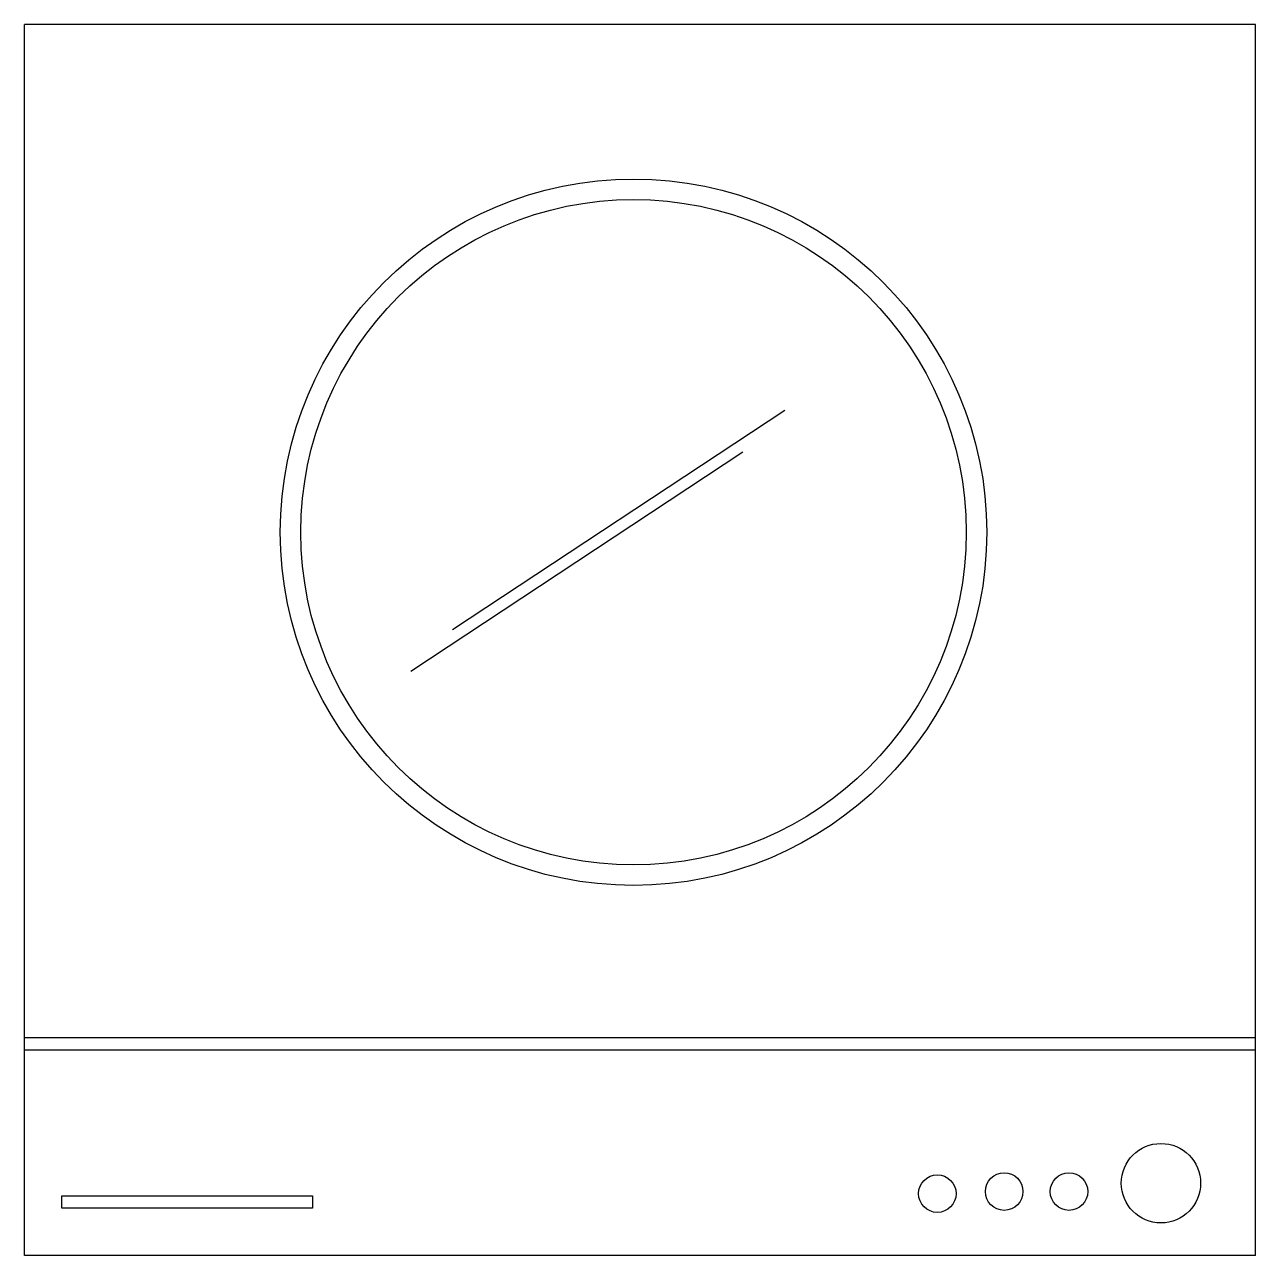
# Model space of a CAD drawing. Extents: x -0.3 to 0.3, y 0 to 0.6.
import ezdxf

# ---------------------------------------------------------------- set-up
doc = ezdxf.new("R2010")
doc.units = 0
doc.layers.get('0').update_dxf_attribs({"linetype": 'CONTINUOUS'})

msp = doc.modelspace()

# ---------------------------------------------------------------- linework, layer by layer
for p, q in [((0.3, 0.6), (-0.3, 0.6)), ((-0.3, 0), (-0.3, 0.6)), ((0.3, 0), (0.3, 0.6)), ((0.07058, 0.41195), (-0.0914, 0.30503)), ((0.05021, 0.39158), (-0.11177, 0.28467)), ((0.3, 0.10611), (-0.3, 0.10611)), ((0.3, 0.1), (-0.3, 0.1)), ((0.3, 0), (-0.3, 0))]:
    msp.add_line(p, q)
msp.add_lwpolyline([(-0.2819, 0.02909), (-0.15965, 0.02909), (-0.15965, 0.02298), (-0.2819, 0.02298)], close=True)
for centre, radius in [((-0.00315, 0.35253), 0.17219), ((-0.00315, 0.35253), 0.16219), ((0.25396, 0.0352), 0.01935), ((0.14495, 0.03011), 0.00916), ((0.17755, 0.03112), 0.00916), ((0.20913, 0.03112), 0.00916)]:
    msp.add_circle(centre, radius)

doc.saveas('drawing.dxf')
